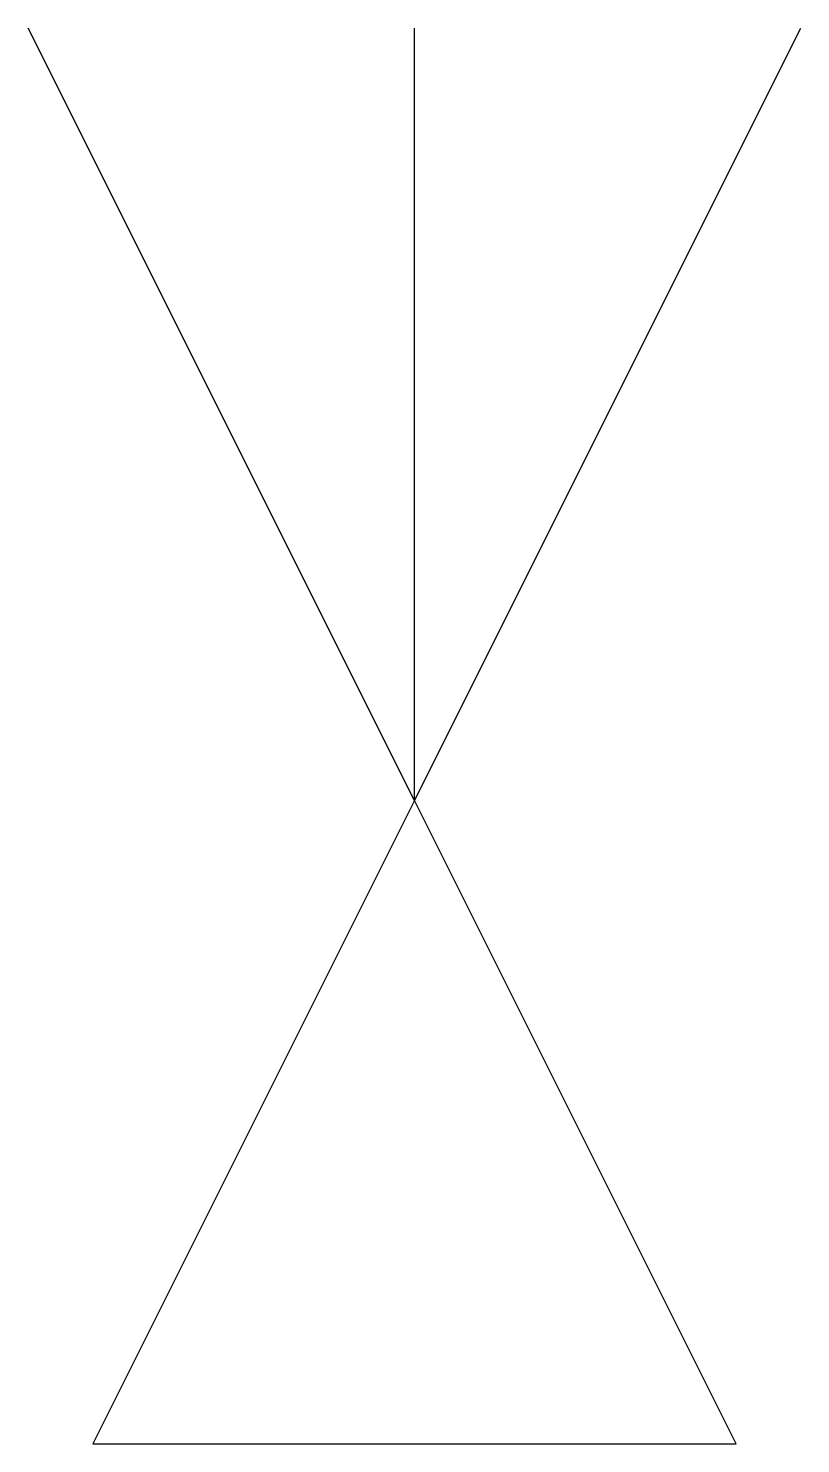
# Model space of a CAD drawing. Header units: metres. Extents: x -0.3 to 0.3, y 0 to 1.1.
import ezdxf

# ---------------------------------------------------------------- set-up
doc = ezdxf.new("R2010")
doc.units = ezdxf.units.M

msp = doc.modelspace()

# ---------------------------------------------------------------- linework, layer by layer
for q in [(-0.3, 1.1), (0, 1.1), (0.3, 1.1)]:
    msp.add_line((0, 0.5), q)
msp.add_lwpolyline([(-0.25, 0), (0.25, 0), (0, 0.5), (-0.25, 0)], close=True)

doc.saveas('drawing.dxf')
